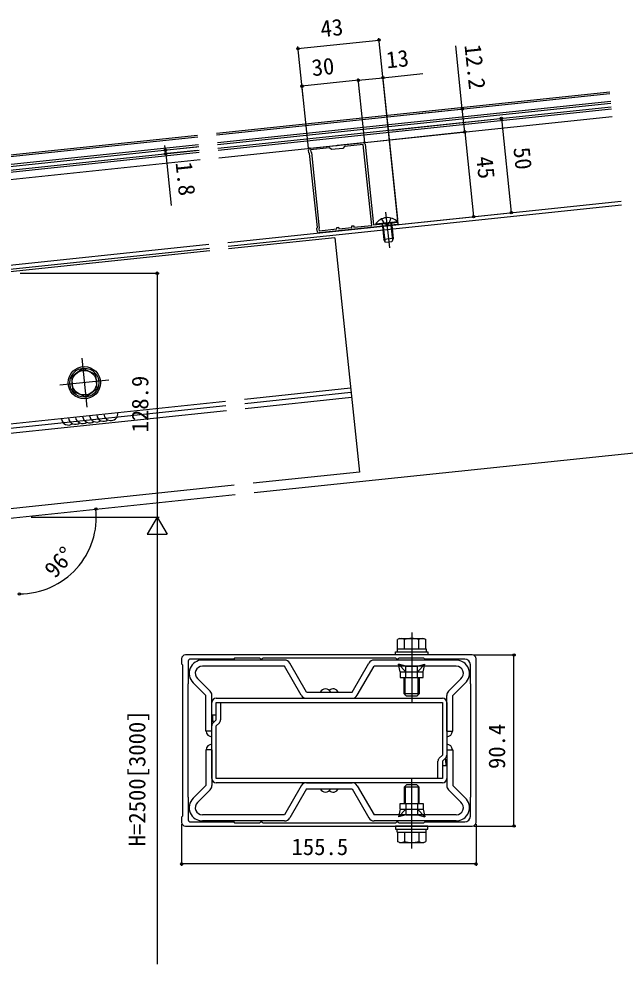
# Model space of a CAD drawing. Units: millimetres, scale not verified. Extents: x -525 to 525, y -783 to 779.
# Drawn here: x -209 to 111.1, y -55.9 to 443.6 of the extents above; entities that cross this region are included whole.
import ezdxf
from ezdxf.enums import TextEntityAlignment as Align

# ---------------------------------------------------------------- set-up
doc = ezdxf.new("R2010")
doc.units = ezdxf.units.MM
doc.header["$LTSCALE"] = 4
for name, color, linetype in [('0-2_YKK_11', 7, 'Continuous'), ('0-3_YKK_12', 2, 'Continuous'), ('0-4_YKK_13', 4, 'Continuous'), ('0-5_YKK_D', 6, 'Continuous')]:
    doc.layers.add(name, color=color, linetype=linetype)
doc.styles.add('ＭＳ ゴシック', font='')
doc.styles.get('ＭＳ ゴシック').set_extended_font_data('MS Gothic')

msp = doc.modelspace()

# ---------------------------------------------------------------- linework, layer by layer
at = {"layer": '0-2_YKK_11'}
for p, q in [((30.379, 107.471), (-121.121, 107.471)), ((-121.121, 17.071), (30.379, 17.071))]:
    msp.add_line(p, q, dxfattribs=at)
for points in [[(-55.148, 375.367), (-41.68, 376.783), (-41.486, 376.683), (-40.939, 376.74), (-40.769, 376.879), (-27.301, 378.294)], [(-26.202, 377.404), (-21.728, 334.839), (-15.223, 335.522), (-15.028, 335.422), (-14.481, 335.48), (-14.311, 335.618), (-12.239, 335.836), (-12.044, 335.736), (-11.497, 335.793), (-11.327, 335.932), (-9.396, 336.135)], [(-51.543, 331.504), (-51.7, 332.996), (-51.433, 333.325), (-55.551, 372.509), (-55.881, 372.776), (-56.038, 374.268)], [(-9.271, 334.941), (-21.603, 333.645), (-50.444, 330.614)], [(-123.121, 105.471), (-123.121, 102.771), (-122.821, 102.471), (-122.621, 102.271), (-122.621, 62.271), (-122.621, 22.271), (-122.821, 22.071), (-123.121, 21.771), (-123.121, 19.071)], [(26.379, 105.271), (19.586, 105.271), (5.379, 105.271), (4.879, 105.771), (-8.421, 105.771), (-8.621, 105.571), (-8.921, 105.271), (-9.521, 105.271), (-9.821, 105.571), (-10.021, 105.771), (-43.828, 105.771), (-80.221, 105.771), (-80.421, 105.571), (-80.721, 105.271), (-81.321, 105.271), (-81.621, 105.571), (-81.821, 105.771), (-95.121, 105.771), (-95.621, 105.271), (-109.828, 105.271), (-118.621, 105.271)], [(32.379, 19.071), (32.379, 62.271), (32.379, 105.471)], [(-119.621, 104.271), (-119.621, 92.271), (-119.821, 92.071), (-119.821, 32.471), (-119.621, 32.271), (-119.621, 20.271)], [(29.579, 32.471), (29.579, 92.071), (29.379, 92.271), (29.379, 102.271)], [(29.379, 22.271), (29.379, 32.271), (29.579, 32.471)], [(-118.621, 19.271), (-109.828, 19.271), (-95.621, 19.271), (-95.121, 18.771), (-81.821, 18.771), (-81.621, 18.971), (-81.321, 19.271), (-80.721, 19.271), (-80.421, 18.971), (-80.221, 18.771), (-43.828, 18.771), (-10.021, 18.771), (-9.821, 18.971), (-9.521, 19.271), (-8.921, 19.271), (-8.621, 18.971), (-8.421, 18.771), (4.879, 18.771), (5.379, 19.271), (19.586, 19.271), (26.379, 19.271)]]:
    msp.add_lwpolyline(points, dxfattribs=at)
msp.add_lwpolyline([(-22.702, 334.535), (-27.197, 377.3), (-37.142, 376.254), (-38.032, 375.155), (-43.999, 374.528), (-45.098, 375.418), (-55.043, 374.373), (-54.93, 373.293), (-54.6, 373.026), (-50.395, 333.018), (-50.662, 332.688), (-50.549, 331.608), (-41.101, 332.601), (-41.184, 333.397), (-40.19, 333.501), (-40.106, 332.706), (-33.145, 333.438), (-33.228, 334.233), (-32.234, 334.338), (-32.15, 333.542)], close=True, dxfattribs=at)
for centre, radius, start, end in [((-55.043, 374.373), 1, 96, 186), ((-27.197, 377.3), 1, 6, 96), ((-9.334, 335.538), 0.6, 276, 96), ((-50.549, 331.608), 1, 186, 276), ((-121.121, 105.471), 2, 90.00001, 179.99999), ((-118.621, 104.271), 1, 90.00001, 179.99999), ((26.379, 102.271), 3, 0.00001, 89.99999), ((30.379, 105.471), 2, 0.00001, 89.99999), ((-118.621, 20.271), 1, 180.00001, 269.99999), ((26.379, 22.271), 3, 270.00001, 359.99999), ((-121.121, 19.071), 2, 180.00001, 269.99999), ((30.379, 19.071), 2, 270.00001, 359.99999)]:
    msp.add_arc(centre, radius, start, end, dxfattribs=at)
at = {"layer": '0-3_YKK_12'}
for p, q in [((-104.771, 383.223), (102.966, 405.057)), ((-104.687, 382.427), (103.05, 404.261)), ((-104.248, 378.25), (103.489, 400.084)), ((-103.83, 374.273), (103.907, 396.107)), ((-103.412, 370.295), (104.325, 392.129)), ((-324.207, 359.355), (-114.632, 381.382)), ((-304.401, 362.241), (-114.716, 382.178)), ((-288.541, 354.859), (-113.775, 373.227)), ((-288.123, 350.881), (-113.357, 369.249)), ((-98.708, 325.541), (109.029, 347.375)), ((-98.499, 323.552), (109.238, 345.386)), ((-15.394, 341.537), (-13.408, 322.641)), ((-259.669, 306.612), (-108.444, 322.507)), ((-175.851, 264.296), (-173.134, 238.438)), ((-161.564, 252.726), (-187.421, 250.008)), ((-84.806, 193.27), (122.931, 215.104)), ((-215.21, 179.564), (-94.751, 192.224))]:
    msp.add_line(p, q, dxfattribs=at)
for points in [[(-324.207, 359.355), (-323.768, 355.178), (-114.193, 377.205)], [(-215.21, 179.564), (-229.112, 311.835), (-108.653, 324.496)]]:
    msp.add_lwpolyline(points, dxfattribs=at)
at = {"layer": '0-4_YKK_13'}
for p, q in [((103.614, 398.889), (-104.123, 377.056)), ((-103.935, 375.266), (103.814, 397.1)), ((-114.068, 376.011), (-289.572, 357.566)), ((-8.925, 336.433), (-20.66, 335.2)), ((-20.66, 335.2), (-20.634, 334.954)), ((-20.634, 334.954), (-8.899, 336.187)), ((-17.523, 337.878), (-15.891, 335.316)), ((-16.676, 333.962), (-16.965, 334.86)), ((-14.689, 334.831), (-15.891, 335.316)), ((-14.689, 334.831), (-13.614, 335.556)), ((-12.55, 338.4), (-13.614, 335.556)), ((-12.564, 334.394), (-12.468, 335.332)), ((-12.134, 334.439), (-12.411, 335.008)), ((-8.925, 336.433), (-8.899, 336.187)), ((-17.106, 333.917), (-16.954, 334.531)), ((-12.134, 334.439), (-17.106, 333.917)), ((-17.106, 333.917), (-16.385, 327.054)), ((-16.676, 333.962), (-15.858, 326.185)), ((-12.564, 334.394), (-11.747, 326.617)), ((-12.134, 334.439), (-11.413, 327.577)), ((-42.274, 327.953), (-98.342, 322.06)), ((-42.274, 327.953), (-29.26, 204.135)), ((-11.413, 327.577), (-16.385, 327.054)), ((-15.412, 325.447), (-16.385, 327.054)), ((-12.03, 325.803), (-15.412, 325.447)), ((-11.413, 327.577), (-12.03, 325.803)), ((-108.288, 321.015), (-346.749, 295.952)), ((-175.277, 258.831), (-181.349, 254.42)), ((-168.42, 255.779), (-175.277, 258.831)), ((-167.636, 248.314), (-168.42, 255.779)), ((-181.349, 254.42), (-180.565, 246.955)), ((-180.565, 246.955), (-173.708, 243.902)), ((-173.708, 243.902), (-167.636, 248.314)), ((-33.912, 248.391), (-89.98, 242.498)), ((-33.671, 246.104), (-89.74, 240.211)), ((-99.925, 241.453), (-230.862, 227.691)), ((-33.4, 243.518), (-89.468, 237.625)), ((-99.685, 239.166), (-230.621, 225.404)), ((-99.413, 236.58), (-230.349, 222.818)), ((-29.26, 204.135), (-85.329, 198.242)), ((-8.121, 116.171), (-9.126, 115.59)), ((-9.126, 110.671), (-9.126, 115.59)), ((-8.121, 116.171), (4.879, 116.171)), ((-5.373, 110.671), (-5.373, 115.59)), ((-1.621, 119.434), (-1.621, 82.705)), ((2.132, 110.671), (2.132, 115.59)), ((4.879, 116.171), (5.885, 115.59)), ((5.885, 110.671), (5.885, 115.59)), ((-9.321, 110.671), (6.079, 110.671)), ((-9.321, 110.671), (-9.321, 109.071)), ((-9.126, 110.671), (5.885, 110.671)), ((6.079, 110.671), (6.079, 109.071)), ((-68.783, 104.771), (-112.121, 104.771)), ((-68.783, 101.571), (-112.121, 101.571)), ((-59.892, 86.171), (-68.783, 101.571)), ((-57.121, 87.771), (-66.012, 103.171)), ((-30.349, 86.171), (-21.458, 101.571)), ((21.879, 104.771), (-21.458, 104.771)), ((21.879, 101.571), (-21.458, 101.571)), ((-7.621, 98.571), (-8.621, 102.571)), ((-4.621, 98.571), (-8.621, 102.571)), ((-4.621, 101.571), (-8.621, 102.571)), ((-4.621, 101.571), (1.379, 101.571)), ((-4.621, 98.571), (-4.621, 101.571)), ((1.379, 101.571), (5.379, 102.571)), ((1.379, 98.571), (5.379, 102.571)), ((1.379, 98.571), (1.379, 101.571)), ((-114.808, 95.084), (-108.058, 88.334)), ((-7.621, 98.571), (-7.621, 95.571)), ((-7.621, 98.571), (-4.621, 98.571)), ((-7.621, 95.571), (4.379, 95.571)), ((-5.621, 86.871), (-5.621, 95.571)), ((-4.973, 86.223), (-4.973, 95.571)), ((-4.621, 95.571), (-4.621, 98.571)), ((-4.621, 98.571), (1.379, 98.571)), ((1.731, 86.223), (1.731, 95.571)), ((2.379, 95.571), (2.379, 86.871)), ((24.566, 95.084), (17.817, 88.334)), ((-117.07, 92.821), (-110.321, 86.071)), ((26.829, 92.821), (20.079, 86.071)), ((-110.321, 67.271), (-110.321, 86.071)), ((-107.121, 67.271), (-107.121, 86.071)), ((2.379, 86.871), (-5.621, 86.871)), ((-4.421, 85.671), (-5.621, 86.871)), ((1.179, 85.671), (-4.421, 85.671)), ((1.179, 85.671), (2.379, 86.871)), ((16.879, 67.271), (16.879, 86.071)), ((20.079, 67.271), (20.079, 86.071)), ((-107.121, 75.571), (-107.121, 82.271)), ((-104.821, 84.571), (14.579, 84.571)), ((-104.821, 82.271), (14.579, 82.271)), ((-104.821, 73.271), (-104.821, 82.271)), ((-102.521, 82.271), (-102.521, 73.271)), ((-57.121, 84.571), (-33.121, 84.571)), ((14.579, 82.271), (14.579, 54.524)), ((16.879, 82.271), (16.879, 54.524)), ((-104.821, 75.571), (-107.121, 75.571)), ((-107.121, 42.271), (-107.121, 70.018)), ((-104.821, 73.271), (-106.447, 71.645)), ((-103.194, 71.645), (-104.821, 70.018)), ((-104.821, 42.271), (-104.821, 70.018)), ((-107.121, 67.271), (-110.321, 67.271)), ((16.879, 67.271), (20.079, 67.271)), ((-110.321, 57.271), (-110.321, 38.47)), ((-107.121, 57.271), (-110.321, 57.271)), ((-107.121, 57.271), (-107.121, 38.47)), ((16.879, 57.271), (16.879, 38.47)), ((16.879, 57.271), (20.079, 57.271)), ((20.079, 57.271), (20.079, 38.47)), ((12.279, 42.271), (12.279, 51.271)), ((12.953, 52.897), (14.579, 54.524)), ((14.579, 51.271), (16.206, 52.897)), ((14.579, 51.271), (14.579, 42.271)), ((14.579, 48.971), (16.879, 48.971)), ((16.879, 48.971), (16.879, 42.271)), ((14.579, 42.271), (-104.821, 42.271)), ((14.579, 39.971), (-104.821, 39.971)), ((-57.121, 39.971), (-33.121, 39.971)), ((-1.621, 5.107), (-1.621, 41.837)), ((-117.07, 31.721), (-110.321, 38.47)), ((-114.808, 29.458), (-108.058, 36.208)), ((-59.892, 38.371), (-68.783, 22.971)), ((-57.121, 36.771), (-66.012, 21.371)), ((-30.349, 38.371), (-21.458, 22.971)), ((-4.421, 38.871), (-5.621, 37.671)), ((-5.621, 37.671), (-5.621, 28.971)), ((2.379, 37.671), (-5.621, 37.671)), ((-4.973, 38.319), (-4.973, 28.971)), ((1.179, 38.871), (-4.421, 38.871)), ((1.179, 38.871), (2.379, 37.671)), ((1.731, 38.319), (1.731, 28.971)), ((2.379, 28.971), (2.379, 37.671)), ((24.566, 29.458), (17.817, 36.208)), ((26.829, 31.721), (20.079, 38.47)), ((-7.621, 25.971), (-8.621, 21.971)), ((-4.621, 25.971), (-8.621, 21.971)), ((-7.621, 28.971), (4.379, 28.971)), ((-7.621, 25.971), (-7.621, 28.971)), ((-7.621, 25.971), (-4.621, 25.971)), ((-4.621, 28.971), (-4.621, 25.971)), ((-4.621, 25.971), (1.379, 25.971)), ((-4.621, 25.971), (-4.621, 22.971)), ((1.379, 25.971), (5.379, 21.971)), ((1.379, 25.971), (1.379, 22.971)), ((-68.783, 22.971), (-112.121, 22.971)), ((21.879, 22.971), (-21.458, 22.971)), ((-4.621, 22.971), (-8.621, 21.971)), ((-4.621, 22.971), (1.379, 22.971)), ((1.379, 22.971), (5.379, 21.971)), ((-68.783, 19.771), (-112.121, 19.771)), ((21.879, 19.771), (-21.458, 19.771)), ((-9.321, 13.871), (-9.321, 15.471)), ((6.079, 13.871), (6.079, 15.471)), ((-9.321, 13.871), (6.079, 13.871)), ((-9.126, 13.871), (-9.126, 8.951)), ((-9.126, 13.871), (5.885, 13.871)), ((-5.373, 13.871), (-5.373, 8.951)), ((2.132, 13.871), (2.132, 8.951)), ((5.885, 13.871), (5.885, 8.951)), ((-8.121, 8.371), (-9.126, 8.951)), ((-8.121, 8.371), (4.879, 8.371)), ((4.879, 8.371), (5.885, 8.951))]:
    msp.add_line(p, q, dxfattribs=at)
for points in [[(-323.169, 350.441), (-292.142, 355.486), (-113.88, 374.221)], [(-95.274, 197.197), (-227.109, 183.34), (-227.109, 191.985), (-237.796, 293.664)], [(-57.121, 87.771), (-33.121, 87.771), (-24.229, 103.171)], [(4.379, 95.571), (4.379, 98.571), (5.379, 102.571)], [(1.379, 95.571), (1.379, 98.571), (4.379, 98.571)], [(-57.121, 36.771), (-33.121, 36.771), (-24.229, 21.371)], [(1.379, 28.971), (1.379, 25.971), (4.379, 25.971)], [(4.379, 28.971), (4.379, 25.971), (5.379, 21.971)]]:
    msp.add_lwpolyline(points, dxfattribs=at)
for points in [[(6.879, 107.471), (-10.121, 107.471), (-10.121, 109.071), (6.879, 109.071)], [(6.879, 17.071), (-10.121, 17.071), (-10.121, 15.471), (6.879, 15.471)]]:
    msp.add_lwpolyline(points, close=True, dxfattribs=at)
for radius in [8.5, 7.7, 6.5]:
    msp.add_circle((-174.492, 251.367), radius, dxfattribs=at)
for centre, radius, start, end in [((-14.275, 330.896), 7.7, 45.98312, 146.01688), ((-17.536, 334.676), 0.6, 346.03043, 96), ((-11.872, 335.271), 0.6, 96, 205.96957), ((-160.494, 235.087), 3.75, 186.00002, 6), ((-182.871, 232.735), 3.75, 186.00002, 306), ((-179.142, 233.127), 3.75, 186.00002, 306), ((-175.412, 233.519), 3.75, 186.00002, 306), ((-171.683, 233.911), 3.75, 186.00002, 306), ((-167.953, 234.303), 3.75, 186.00002, 306), ((-164.224, 234.695), 3.75, 186.00002, 306), ((-7.25, 112.848), 3.323, 55.61575, 124.38425), ((-1.621, 103.751), 12.419, 72.41205, 107.58795), ((4.009, 112.848), 3.323, 55.61575, 124.38425), ((-112.121, 97.771), 7, 90, 225), ((-112.121, 97.771), 3.8, 90, 225), ((-68.783, 101.571), 3.2, 30, 90), ((-21.458, 101.571), 3.2, 90, 150), ((21.879, 97.771), 7, 311.73157, 90), ((21.879, 97.771), 3.8, 308.97135, 90), ((-110.321, 86.071), 3.2, 0, 45), ((-57.121, 87.771), 3.2, 210, 270), ((-47.121, 86.571), 3, 23.57818, 156.42182), ((-43.121, 86.571), 3, 23.57818, 131.81031), ((-33.121, 87.771), 3.2, 270, 330), ((20.079, 86.071), 3.2, 135, 180), ((-104.821, 82.271), 2.3, 90, 180), ((14.579, 82.271), 2.3, 0, 90), ((-104.821, 70.018), 2.3, 135, 180), ((-104.821, 73.271), 2.3, 315, 0), ((-107.121, 67.271), 3, 180, 270), ((16.879, 67.271), 3, 270, 0), ((-107.121, 57.271), 3, 90, 180), ((16.879, 57.271), 3, 0, 90), ((14.579, 51.271), 2.3, 135, 180), ((14.579, 54.524), 2.3, 315, 0), ((-104.821, 42.271), 2.3, 180, 270), ((-57.121, 36.771), 3.2, 90, 150), ((-33.121, 36.771), 3.2, 30, 90), ((14.579, 42.271), 2.3, 270, 0), ((-110.321, 38.47), 3.2, 315, 0), ((-47.121, 37.971), 3, 203.57818, 336.42182), ((-43.121, 37.971), 3, 228.18969, 336.42182), ((20.079, 38.47), 3.2, 180, 225), ((-112.121, 26.771), 7, 135, 270), ((21.879, 26.771), 7, 270, 48.26843), ((-112.121, 26.771), 3.8, 135, 270), ((21.879, 26.771), 3.8, 270, 51.02865), ((-68.783, 22.971), 3.2, 270, 330), ((-21.458, 22.971), 3.2, 210, 270), ((-7.25, 11.693), 3.323, 235.61575, 304.38425), ((-1.621, 20.79), 12.419, 252.41205, 287.58795), ((4.009, 11.693), 3.323, 235.61575, 304.38425)]:
    msp.add_arc(centre, radius, start, end, dxfattribs=at)
for centre, major_axis in [((-104.821, 75.571), (0.011, -7.658)), ((14.579, 48.971), (-0.011, 7.658))]:
    msp.add_ellipse(centre, major_axis=major_axis, ratio=0.261149, start_param=4.7120019, end_param=5.261547, dxfattribs=at)
at = {"layer": '0-5_YKK_D'}
for p, q in [((-61.682, 427.972), (-18.918, 432.467)), ((-8.857, 336.744), (-19.022, 433.462)), ((-58.965, 402.115), (-61.787, 428.967)), ((-29.756, 411.218), (-59.592, 408.082)), ((-26.307, 378.399), (-29.861, 412.212)), ((-29.129, 405.251), (-29.861, 412.212)), ((-8.962, 337.739), (-16.932, 413.571)), ((-56.142, 375.263), (-59.696, 409.076)), ((2.211, 393.663), (26.122, 396.176)), ((-12.244, 384.904), (46.765, 391.106)), ((45.771, 391.002), (50.997, 341.276)), ((-26.307, 378.399), (27.397, 384.043)), ((3.487, 381.53), (27.397, 384.043)), ((26.403, 383.939), (31.107, 339.185)), ((-115.024, 375.911), (-132.662, 374.061)), ((-131.667, 374.165), (-131.933, 376.701)), ((-114.836, 374.121), (-132.474, 372.271)), ((-131.667, 374.165), (-131.479, 372.375)), ((-131.479, 372.375), (-128.617, 345.084)), ((-8.426, 335.03), (51.992, 341.38)), ((-8.426, 335.03), (32.101, 339.29)), ((-208.309, 309.236), (-135.039, 309.236)), ((-136.039, 309.236), (-136.039, 180.346)), ((-202.613, 180.346), (-135.039, 180.346)), ((-202.613, 180.346), (-135.039, 180.346)), ((-136.039, 180.346), (-141.289, 171.253)), ((-136.039, 180.346), (-130.789, 171.253)), ((-136.039, 180.346), (-136.039, 162.16)), ((-141.289, 171.253), (-130.789, 171.253)), ((-136.039, 169.846), (-136.039, -55.903)), ((31.379, 107.471), (53.379, 107.471)), ((52.379, 17.071), (52.379, 107.471)), ((-123.121, 18.071), (-123.121, -3.929)), ((31.379, 17.071), (53.379, 17.071)), ((32.379, 18.071), (32.379, -3.929)), ((32.379, -2.929), (-123.121, -2.929))]:
    msp.add_line(p, q, dxfattribs=at)
for points in [[(26.403, 383.939), (25.128, 396.072), (21.621, 429.438)], [(-29.756, 411.218), (-16.828, 412.577), (4.333, 414.801)]]:
    msp.add_lwpolyline(points, dxfattribs=at)
for centre in [(-18.918, 432.467), (-61.682, 427.972), (-29.756, 411.218), (-29.756, 411.218), (-16.828, 412.577), (-59.592, 408.082), (25.128, 396.072), (45.771, 391.002), (26.403, 383.939), (26.403, 383.939), (-131.667, 374.165), (-131.479, 372.375), (31.107, 339.185), (50.997, 341.276), (-136.039, 309.236), (-168.386, 184.589), (-208.75, 139.761), (52.379, 107.471), (52.379, 17.071), (-123.121, -2.929), (32.379, -2.929)]:
    msp.add_circle(centre, 0.637, dxfattribs=at)
msp.add_arc((-208.75, 180.346), 40.586, 270, 6, dxfattribs=at)

# ---------------------------------------------------------------- texts
at = {"layer": '0-5_YKK_D', "style": 'ＭＳ ゴシック'}
for s, rotation, p in [('43', 6, (-49.053, 431.311)), ('13', 6, (-14.342, 414.849)), ('12.2', 276, (23.626, 429.489)), ('30', 6, (-53.698, 410.712)), ('50', 276, (49.446, 375.163)), ('45', 276, (29.846, 370.315)), ('1.8', 275.988, (-128.941, 367.353)), ('128.9', 90, (-138.039, 225.121)), ('96°', 48, (-187.991, 145.737)), ('H=2500[3000]', 90, (-139.607, 6.347)), ('90.4', 90, (50.379, 47.203))]:
    msp.add_text(s, height=8.798, rotation=rotation, dxfattribs=at).set_placement(p, align=Align.BOTTOM_LEFT)
msp.add_text('155.5', height=8.798, dxfattribs=at).set_placement((-65.075, -0.929), align=Align.BOTTOM_LEFT)

doc.saveas('drawing.dxf')
